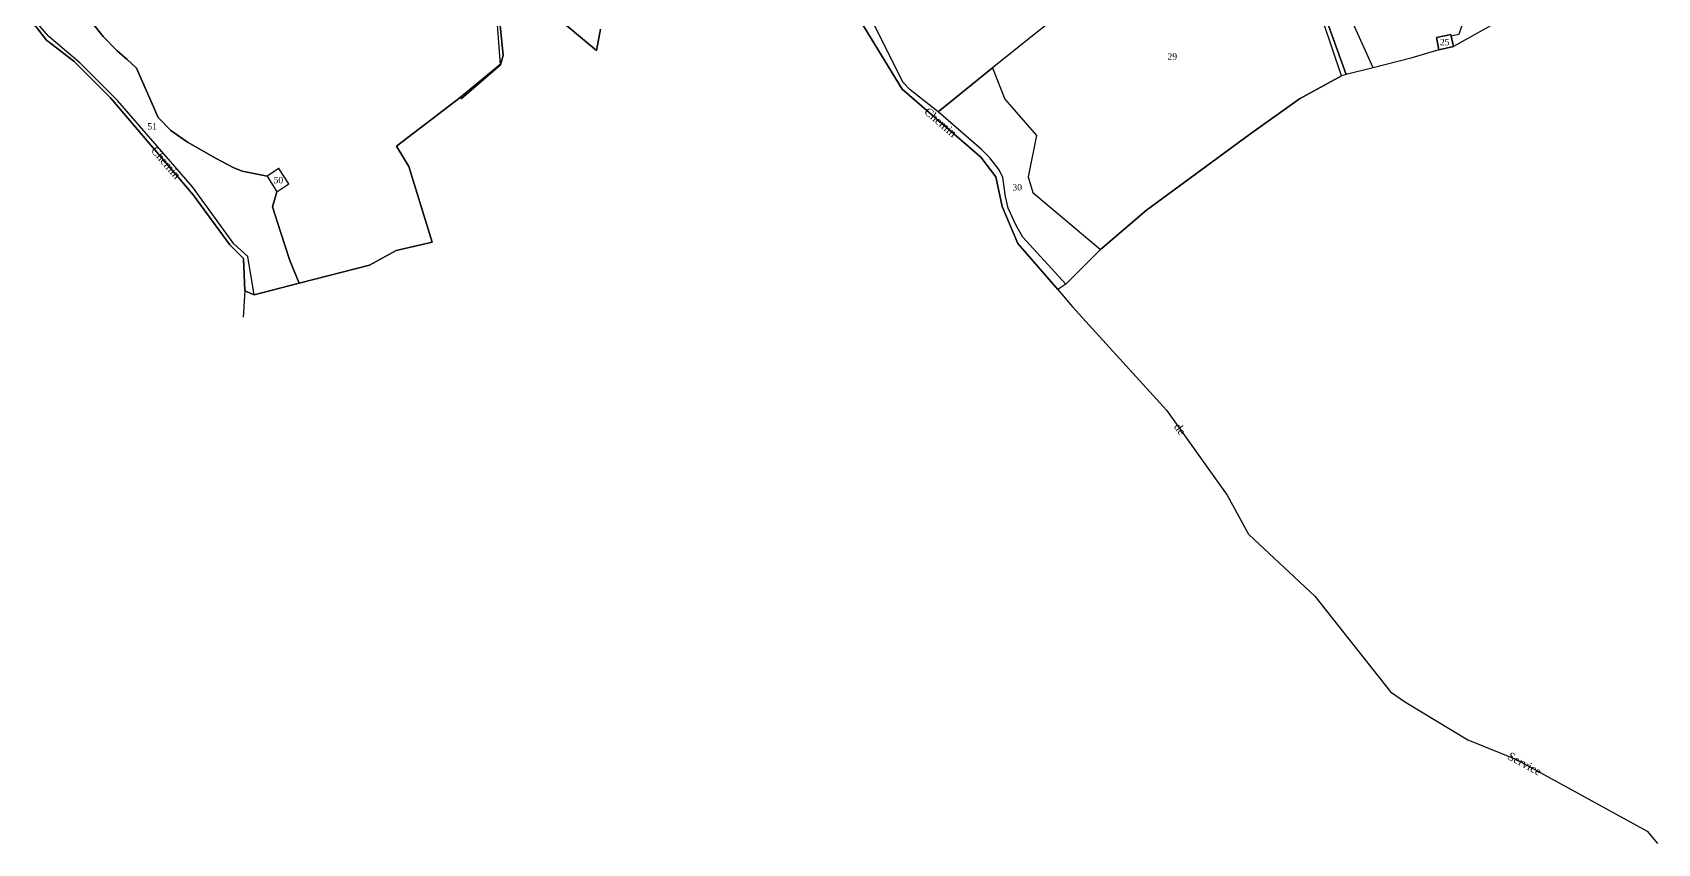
# Model space of a CAD drawing. Extents: x 1207305 to 1208120, y 6152484 to 6153235.
# Drawn here: x 1207613 to 1208120, y 6152484 to 6152737 of the extents above; entities that cross this region are included whole.
import ezdxf

# ---------------------------------------------------------------- set-up
doc = ezdxf.new("R2010")
doc.units = 0
doc.linetypes.add('CONTINU', pattern=[0])
doc.layers.get('0').update_dxf_attribs({"linetype": 'CONTINU'})
for name, color, linetype in [('1LIEUDIT', 7, 'CONTINU'), ('1PARCELLE', 7, 'CONTINU'), ('1SECTION', 7, 'CONTINU'), ('1SUBDSECT', 7, 'CONTINU'), ('1TRONFLUV', 7, 'CONTINU'), ('1ZONCOMM', 7, 'CONTINU'), ('3BATIDUR', 7, 'CONTINU'), ('3CADB', 7, 'CONTINU'), ('3GAZODUC', 7, 'CONTINU'), ('3PARCELLETEX', 7, 'CONTINU'), ('3ZONCOMMTEX', 7, 'CONTINU')]:
    doc.layers.add(name, color=color, linetype=linetype)
doc.styles.get("Standard").update_dxf_attribs({"font": 'Times New Roman'})

# ---------------------------------------------------------------- blocks, each defined once
blk = doc.blocks.new('CADORDB')
blk.add_point((0, 0))

msp = doc.modelspace()

# ---------------------------------------------------------------- linework, layer by layer
at = {"layer": '1LIEUDIT'}
for points in [[(1207612.66, 6152740.54), (1207617.01, 6152734.85), (1207625.57, 6152728.35), (1207637.07, 6152716.83), (1207662.89, 6152686.53), (1207674.28, 6152670.92), (1207678.57, 6152666.68), (1207679.02, 6152656.58), (1207681.93, 6152655.31), (1207695.97, 6152658.96), (1207717.91, 6152664.65), (1207726.29, 6152669.17), (1207737.54, 6152671.75), (1207730.2, 6152695.48), (1207726.36, 6152701.79), (1207746.27, 6152716.98), (1207746.67, 6152716.69), (1207758.87, 6152727.14), (1207759.69, 6152730.04), (1207757.19, 6152755.3)], [(1208068.94, 6152739.84), (1208056.51, 6152732.9), (1208051.93, 6152731.88), (1208043.15, 6152729.27), (1208031.35, 6152726.24), (1208023, 6152724.12), (1208021.51, 6152723.7), (1208008.4, 6152716.54), (1207992.75, 6152705.47), (1207960.63, 6152681.76), (1207946.2, 6152669.51), (1207935.4, 6152658.7), (1207932.91, 6152657.05), (1207920.43, 6152671.38), (1207915.57, 6152682.97), (1207913.59, 6152692.21), (1207908.9, 6152698.33), (1207884.26, 6152719.6), (1207860.36, 6152758.82)], [(1207774.95, 6152743.16), (1207788.79, 6152731.7), (1207790.1, 6152738.33)]]:
    msp.add_lwpolyline(points, dxfattribs=at)
at = {"layer": '1PARCELLE'}
for points in [[(1208024.18, 6152815.17), (1208025.97, 6152806.76), (1208026.12, 6152796.47), (1208046.05, 6152765.51), (1208052.49, 6152756.56), (1208061.39, 6152746.3), (1208058.11, 6152736.62), (1208055.78, 6152736.1), (1208055.71, 6152736.61), (1208051.2, 6152735.75), (1208051.93, 6152731.88), (1208043.15, 6152729.27), (1208031.35, 6152726.24), (1208023, 6152724.12), (1208017.19, 6152740.25), (1208014.24, 6152752.76), (1208008.62, 6152783.24), (1208003.16, 6152797.14), (1208002.7, 6152798.58), (1208006.42, 6152799.47), (1208024.18, 6152815.17)], [(1207971.39, 6152773.58), (1207953.3, 6152758.9), (1207912.54, 6152726.23), (1207916.32, 6152716.48), (1207926.28, 6152705.14), (1207923.66, 6152692.2), (1207925.07, 6152687.29), (1207946.2, 6152669.51), (1207960.63, 6152681.76), (1207992.75, 6152705.47), (1208008.4, 6152716.54), (1208021.51, 6152723.7), (1208015.82, 6152740.68), (1208013.56, 6152750.52), (1208007.88, 6152781.81), (1208006.09, 6152786.24), (1208002.06, 6152796.09), (1207978.75, 6152779.31), (1207971.39, 6152773.58)], [(1207953.3, 6152758.9), (1207912.54, 6152726.23), (1207895.55, 6152712.5), (1207886.77, 6152719.37), (1207884.63, 6152721.68), (1207883.37, 6152724.03), (1207875.33, 6152740.22), (1207873.96, 6152742.81), (1207894.36, 6152759.55), (1207925.09, 6152787.53), (1207928.23, 6152790.42), (1207928.58, 6152790.34), (1207929.26, 6152790.88), (1207953.3, 6152758.9)], [(1208051.93, 6152731.88), (1208051.2, 6152735.75), (1208055.71, 6152736.61), (1208055.78, 6152736.1), (1208056.51, 6152732.9), (1208051.93, 6152731.88)], [(1207912.54, 6152726.23), (1207916.32, 6152716.48), (1207926.28, 6152705.14), (1207923.66, 6152692.2), (1207925.07, 6152687.29), (1207946.2, 6152669.51), (1207935.4, 6152658.7), (1207921.98, 6152673.41), (1207919.93, 6152676.99), (1207917.45, 6152682.45), (1207916.59, 6152686.01), (1207915.74, 6152691.99), (1207914.57, 6152694.37), (1207911.69, 6152698.16), (1207909.06, 6152700.78), (1207895.55, 6152712.5), (1207912.54, 6152726.23)], [(1207685.91, 6152692.38), (1207689.01, 6152687.55), (1207692.71, 6152689.98), (1207689.6, 6152694.8), (1207685.91, 6152692.38)]]:
    msp.add_lwpolyline(points, close=True, dxfattribs=at)
for points in [[(1207756.5, 6152756.24), (1207758.76, 6152727.32), (1207746.27, 6152716.98), (1207726.36, 6152701.79), (1207730.2, 6152695.48), (1207737.54, 6152671.75), (1207726.29, 6152669.17), (1207717.91, 6152664.65), (1207695.97, 6152658.96), (1207693.04, 6152666.04), (1207693.04, 6152666.04), (1207690.09, 6152674.98), (1207687.66, 6152682.81), (1207689.01, 6152687.55), (1207692.71, 6152689.98), (1207689.6, 6152694.8), (1207685.91, 6152692.38), (1207678.17, 6152694.01), (1207675.36, 6152695.1), (1207670.05, 6152697.89), (1207661.04, 6152703.06), (1207655.84, 6152706.67), (1207651.89, 6152710.73), (1207645.12, 6152726.1), (1207642.26, 6152728.85), (1207639.07, 6152731.58), (1207634.76, 6152736.07), (1207628.88, 6152743.3)], [(1207628.88, 6152743.3), (1207634.76, 6152736.07), (1207639.07, 6152731.58), (1207642.26, 6152728.85), (1207645.12, 6152726.1), (1207651.89, 6152710.73), (1207655.84, 6152706.67), (1207661.04, 6152703.06), (1207670.05, 6152697.89), (1207675.36, 6152695.1), (1207678.17, 6152694.01), (1207685.91, 6152692.38), (1207685.91, 6152692.38), (1207689.01, 6152687.55), (1207687.66, 6152682.81), (1207690.09, 6152674.98), (1207693.04, 6152666.04), (1207695.97, 6152658.96), (1207681.93, 6152655.31), (1207679.88, 6152667.37), (1207675.55, 6152671.24), (1207662.67, 6152689.13), (1207639.22, 6152716.05), (1207627.46, 6152727.8), (1207617.72, 6152736.02), (1207612.88, 6152741.67)]]:
    msp.add_lwpolyline(points, dxfattribs=at)
at = {"layer": '1SECTION'}
for points in [[(1207757.19, 6152755.3), (1207759.69, 6152730.04), (1207758.87, 6152727.14), (1207746.67, 6152716.69), (1207746.27, 6152716.98), (1207726.36, 6152701.79), (1207730.2, 6152695.48), (1207737.54, 6152671.75), (1207726.29, 6152669.17), (1207717.91, 6152664.65), (1207695.97, 6152658.96), (1207681.93, 6152655.31), (1207679.02, 6152656.58), (1207678.57, 6152666.68), (1207674.28, 6152670.92), (1207662.89, 6152686.53), (1207637.07, 6152716.83), (1207625.57, 6152728.35), (1207617.01, 6152734.85), (1207612.66, 6152740.54)], [(1208068.94, 6152739.84), (1208056.51, 6152732.9), (1208051.93, 6152731.88), (1208043.15, 6152729.27), (1208031.35, 6152726.24), (1208023, 6152724.12), (1208021.51, 6152723.7), (1208008.4, 6152716.54), (1207992.75, 6152705.47), (1207960.63, 6152681.76), (1207946.2, 6152669.51), (1207935.4, 6152658.7), (1207932.91, 6152657.05), (1207920.43, 6152671.38), (1207915.57, 6152682.97), (1207913.59, 6152692.21), (1207908.9, 6152698.33), (1207884.26, 6152719.6), (1207860.36, 6152758.82)], [(1207790.1, 6152738.33), (1207788.79, 6152731.7), (1207774.95, 6152743.16)]]:
    msp.add_lwpolyline(points, dxfattribs=at)
at = {"layer": '1SUBDSECT'}
for points in [[(1207757.19, 6152755.3), (1207759.69, 6152730.04), (1207758.87, 6152727.14), (1207746.67, 6152716.69), (1207746.27, 6152716.98), (1207726.36, 6152701.79), (1207730.2, 6152695.48), (1207737.54, 6152671.75), (1207726.29, 6152669.17), (1207717.91, 6152664.65), (1207695.97, 6152658.96), (1207681.93, 6152655.31), (1207679.02, 6152656.58), (1207678.57, 6152666.68), (1207674.28, 6152670.92), (1207662.89, 6152686.53), (1207637.07, 6152716.83), (1207625.57, 6152728.35), (1207617.01, 6152734.85), (1207612.66, 6152740.54)], [(1208068.94, 6152739.84), (1208056.51, 6152732.9), (1208051.93, 6152731.88), (1208043.15, 6152729.27), (1208031.35, 6152726.24), (1208023, 6152724.12), (1208021.51, 6152723.7), (1208008.4, 6152716.54), (1207992.75, 6152705.47), (1207960.63, 6152681.76), (1207946.2, 6152669.51), (1207935.4, 6152658.7), (1207932.91, 6152657.05), (1207920.43, 6152671.38), (1207915.57, 6152682.97), (1207913.59, 6152692.21), (1207908.9, 6152698.33), (1207884.26, 6152719.6), (1207860.36, 6152758.82)], [(1207790.1, 6152738.33), (1207788.79, 6152731.7), (1207774.95, 6152743.16)]]:
    msp.add_lwpolyline(points, dxfattribs=at)
at = {"layer": '1TRONFLUV'}
msp.add_lwpolyline([(1208002.06, 6152796.09), (1208002.82, 6152797.22), (1208003.16, 6152797.14), (1208008.62, 6152783.24), (1208014.24, 6152752.76), (1208017.19, 6152740.25), (1208023, 6152724.12), (1208021.51, 6152723.7), (1208015.82, 6152740.68), (1208013.56, 6152750.52), (1208007.88, 6152781.81), (1208006.09, 6152786.24), (1208002.06, 6152796.09)], close=True, dxfattribs=at)
at = {"layer": '1ZONCOMM'}
for points in [[(1207746.67, 6152716.69), (1207758.87, 6152727.14), (1207759.69, 6152730.04), (1207757.19, 6152755.3)], [(1207746.67, 6152716.69), (1207758.87, 6152727.14), (1207759.69, 6152730.04), (1207757.19, 6152755.3)], [(1207746.67, 6152716.69), (1207758.87, 6152727.14), (1207759.69, 6152730.04), (1207757.19, 6152755.3)], [(1207860.36, 6152758.82), (1207884.26, 6152719.6), (1207908.9, 6152698.33), (1207913.59, 6152692.21), (1207915.57, 6152682.97), (1207920.43, 6152671.38), (1207932.91, 6152657.05), (1207937.53, 6152651.62), (1207966.88, 6152619.3), (1207985.77, 6152592.84), (1207992.43, 6152580.64), (1208013.21, 6152561.28), (1208036.81, 6152531.35), (1208041.54, 6152528.12), (1208060.99, 6152516.35), (1208076.17, 6152510.29), (1208116.95, 6152487.88), (1208120.21, 6152484.03)], [(1207860.36, 6152758.82), (1207884.26, 6152719.6), (1207908.9, 6152698.33), (1207913.59, 6152692.21), (1207915.57, 6152682.97), (1207920.43, 6152671.38), (1207932.91, 6152657.05)], [(1207860.36, 6152758.82), (1207884.26, 6152719.6), (1207908.9, 6152698.33), (1207913.59, 6152692.21), (1207915.57, 6152682.97), (1207920.43, 6152671.38), (1207932.91, 6152657.05)], [(1207860.36, 6152758.82), (1207884.26, 6152719.6), (1207908.9, 6152698.33), (1207913.59, 6152692.21), (1207915.57, 6152682.97), (1207920.43, 6152671.38), (1207932.91, 6152657.05), (1207937.53, 6152651.62), (1207966.88, 6152619.3), (1207985.77, 6152592.84), (1207992.43, 6152580.64), (1208013.21, 6152561.28), (1208036.81, 6152531.35), (1208041.54, 6152528.12), (1208060.99, 6152516.35), (1208076.17, 6152510.29), (1208116.95, 6152487.88), (1208120.21, 6152484.03)], [(1207860.36, 6152758.82), (1207884.26, 6152719.6), (1207908.9, 6152698.33), (1207913.59, 6152692.21), (1207915.57, 6152682.97), (1207920.43, 6152671.38), (1207932.91, 6152657.05)], [(1207860.36, 6152758.82), (1207884.26, 6152719.6), (1207908.9, 6152698.33), (1207913.59, 6152692.21), (1207915.57, 6152682.97), (1207920.43, 6152671.38), (1207932.91, 6152657.05), (1207937.53, 6152651.62), (1207966.88, 6152619.3), (1207985.77, 6152592.84), (1207992.43, 6152580.64), (1208013.21, 6152561.28), (1208036.81, 6152531.35), (1208041.54, 6152528.12), (1208060.99, 6152516.35), (1208076.17, 6152510.29), (1208116.95, 6152487.88), (1208120.21, 6152484.03)], [(1207612.66, 6152740.54), (1207617.01, 6152734.85), (1207625.57, 6152728.35), (1207637.07, 6152716.83), (1207662.89, 6152686.53), (1207674.28, 6152670.92), (1207678.57, 6152666.68), (1207679.02, 6152656.58), (1207678.5, 6152648.42)], [(1207612.66, 6152740.54), (1207617.01, 6152734.85), (1207625.57, 6152728.35), (1207637.07, 6152716.83), (1207662.89, 6152686.53), (1207674.28, 6152670.92), (1207678.57, 6152666.68), (1207679.02, 6152656.58), (1207678.5, 6152648.42)], [(1207774.95, 6152743.16), (1207788.79, 6152731.7), (1207790.1, 6152738.33)], [(1207774.95, 6152743.16), (1207788.79, 6152731.7), (1207790.1, 6152738.33)], [(1207774.95, 6152743.16), (1207788.79, 6152731.7), (1207790.1, 6152738.33)]]:
    msp.add_lwpolyline(points, dxfattribs=at)
at = {"layer": '3BATIDUR'}
for points in [[(1208055.78, 6152736.1), (1208055.71, 6152736.61), (1208051.2, 6152735.75), (1208051.93, 6152731.88), (1208056.51, 6152732.9), (1208055.78, 6152736.1)], [(1207689.01, 6152687.55), (1207692.71, 6152689.98), (1207689.6, 6152694.8), (1207685.91, 6152692.38), (1207689.01, 6152687.55)]]:
    msp.add_lwpolyline(points, close=True, dxfattribs=at)
at = {"layer": '3GAZODUC'}
msp.add_lwpolyline([(1208031.35, 6152726.24), (1207945.99, 6152915.58), (1207910.44, 6152994.6), (1207877.32, 6153067.57), (1207884.96, 6153076.31)], dxfattribs=at)

# ---------------------------------------------------------------- block references
at = {"layer": '3CADB'}
msp.add_blockref('CADORDB', (1207689.6, 6152694.8), dxfattribs=at)

# ---------------------------------------------------------------- texts
at = {"layer": '3PARCELLETEX'}
for s, p in [('25', (1208052.24, 6152733.26)), ('29', (1207967.15, 6152728.77)), ('51', (1207648.52, 6152706.97)), ('50', (1207687.95, 6152690.19)), ('30', (1207918.71, 6152687.93))]:
    msp.add_text(s, height=2, dxfattribs=at).set_placement(p)
at = {"layer": '3ZONCOMMTEX'}
for s, rotation, p in [('Chemin', 319.4, (1207890.95, 6152712.17)), ('Chemin', 319.4, (1207890.95, 6152712.17)), ('Chemin', 319.4, (1207890.95, 6152712.17)), ('Chemin', 310.7, (1207649.5, 6152700.31)), ('Chemin', 310.7, (1207649.5, 6152700.31)), ('de', 305.7, (1207969.01, 6152614.16)), ('de', 305.7, (1207969.01, 6152614.16)), ('de', 305.7, (1207969.01, 6152614.16)), ('Service', 331.4, (1208073.16, 6152510.52)), ('Service', 331.4, (1208073.16, 6152510.52)), ('Service', 331.4, (1208073.16, 6152510.52))]:
    msp.add_text(s, height=2.5, rotation=rotation, dxfattribs=at).set_placement(p)

doc.saveas('drawing.dxf')
